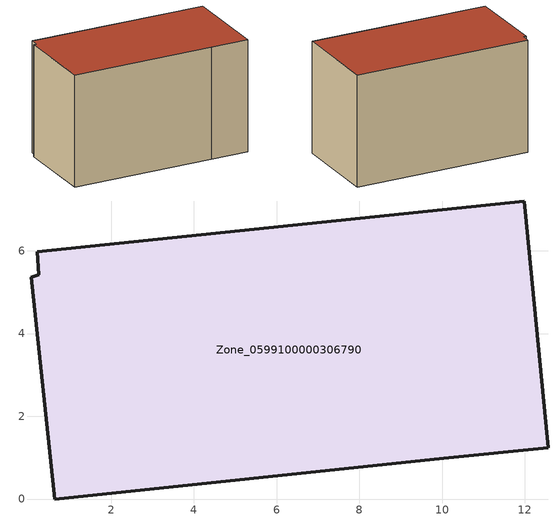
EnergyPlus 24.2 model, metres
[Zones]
Zone_0599100000306790
 floor ground (C_G): 0.25,5.42 0.21,5.98 11.99,7.21 12.57,1.23 10.04,0.99 0.63,0 0.06,5.36 z0
 wall outside (C_F): 12.57,1.23 11.99,7.21 0.21,5.98 0.25,5.42 0.06,5.36 0.63,0 10.04,0.99 12.57,1.23 z0:7.45
 roof outside (C_R): 0.25,5.42 0.06,5.36 0.63,0 10.04,0.99 12.57,1.23 11.99,7.21 0.21,5.98 z7.45
[BUILDING]
Pand.0599100000306790: North Axis=0; Terrain=City; Loads Convergence Tolerance Value=0.04; Temperature Convergence Tolerance Value=0.4; Solar Distribution=FullExterior; Maximum Number of Warmup Days=25; Minimum Number of Warmup Days=1
[Site:Location]
Rotterdam.The.Hague.AP_ZH_NLD Design_Conditions: Latitude=51.96; Longitude=4.45; Time Zone=1; Elevation=-4.5
[SITE:GROUNDTEMPERATURE:BUILDINGSURFACE]
18, 18, 18, 18, 18, 18, 18, 18, 18, 18, 18, 18
[MATERIAL] Thermal Absorptance=0.9; Solar Absorptance=0.7; Visible Absorptance=0.7
Name | Roughness | Thickness | Conductivity | Density | Specific Heat
G.TI.1975-1991 | MediumSmooth | 0.15 | 0.288461 | 540 | 1210
F.TI.1975-1991 | Rough | 0.3 | 0.230769 | 1920 | 840
R.TI.1975-1991 | MediumRough | 0.2 | 0.153846 | 1500 | 1000
[CONSTRUCTION]
C_G: G.TI.1975-1991
C_F: F.TI.1975-1991
C_R: R.TI.1975-1991
[ZONE]
Zone_0599100000306790: Type=1; Multiplier=1; Ceiling Height=Autocalculate; Volume=Autocalculate; Floor Area=autocalculate; Part of Total Floor Area=Yes
[ZONEINFILTRATION:DESIGNFLOWRATE]
Infil_Zone_0599100000306790: Zone or ZoneList or Space or SpaceList=Zone_0599100000306790; Schedule=AlwaysOn; Design Flow Rate Calculation Method=Flow/Area; Flow Rate per Floor Area=0.003; Constant Term Coefficient=1; Temperature Term Coefficient=0; Velocity Term Coefficient=0; Velocity Squared Term Coefficient=0
[HVACTEMPLATE:ZONE:IDEALLOADSAIRSYSTEM]
Zone_0599100000306790: Maximum Heating Supply Air Temperature=50; Minimum Cooling Supply Air Temperature=13; Maximum Heating Supply Air Humidity Ratio=0.0156; Minimum Cooling Supply Air Humidity Ratio=0.0077; Heating Limit=NoLimit; Cooling Limit=NoLimit; Dehumidification Control Type=ConstantSensibleHeatRatio; Cooling Sensible Heat Ratio=0.7; Dehumidification Setpoint=60; Humidification Control Type=None; Humidification Setpoint=30; Outdoor Air Method=None; Outdoor Air Flow Rate per Person=0.00944; Outdoor Air Flow Rate per Zone Floor Area=0; Outdoor Air Flow Rate per Zone=0; Demand Controlled Ventilation Type=None; Outdoor Air Economizer Type=NoEconomizer; Heat Recovery Type=None; Sensible Heat Recovery Effectiveness=0.7; Latent Heat Recovery Effectiveness=0.65
[ZONECONTROL:THERMOSTAT]
ThermostatControl_Zone_0599100000306790: Zone or ZoneList=Zone_0599100000306790; Control Type Schedule=DualSetpointControlType; Control 1=Thermostat_Zone_0599100000306790; Temperature Difference Between Cutout And Setpoint=0
[THERMOSTATSETPOINT:DUALSETPOINT]
Thermostat_Zone_0599100000306790: Heating Setpoint Temperature Schedule=HeatingSetpoint_Zone_0599100000306790; Cooling Setpoint Temperature Schedule=CoolingSetpoint_Zone_0599100000306790
[SCHEDULE:COMPACT]
HeatingSetpoint_Zone_0599100000306790: Through: 12/31, For: AllDays, Until: 24:00, 21
CoolingSetpoint_Zone_0599100000306790: Through: 12/31, For: AllDays, Until: 24:00, 24
DualSetpointControlType: Through: 12/31, For: AllDays, Until: 24:00, 4
AlwaysOn: Through: 12/31, For: AllDays, Until: 24:00, 1
